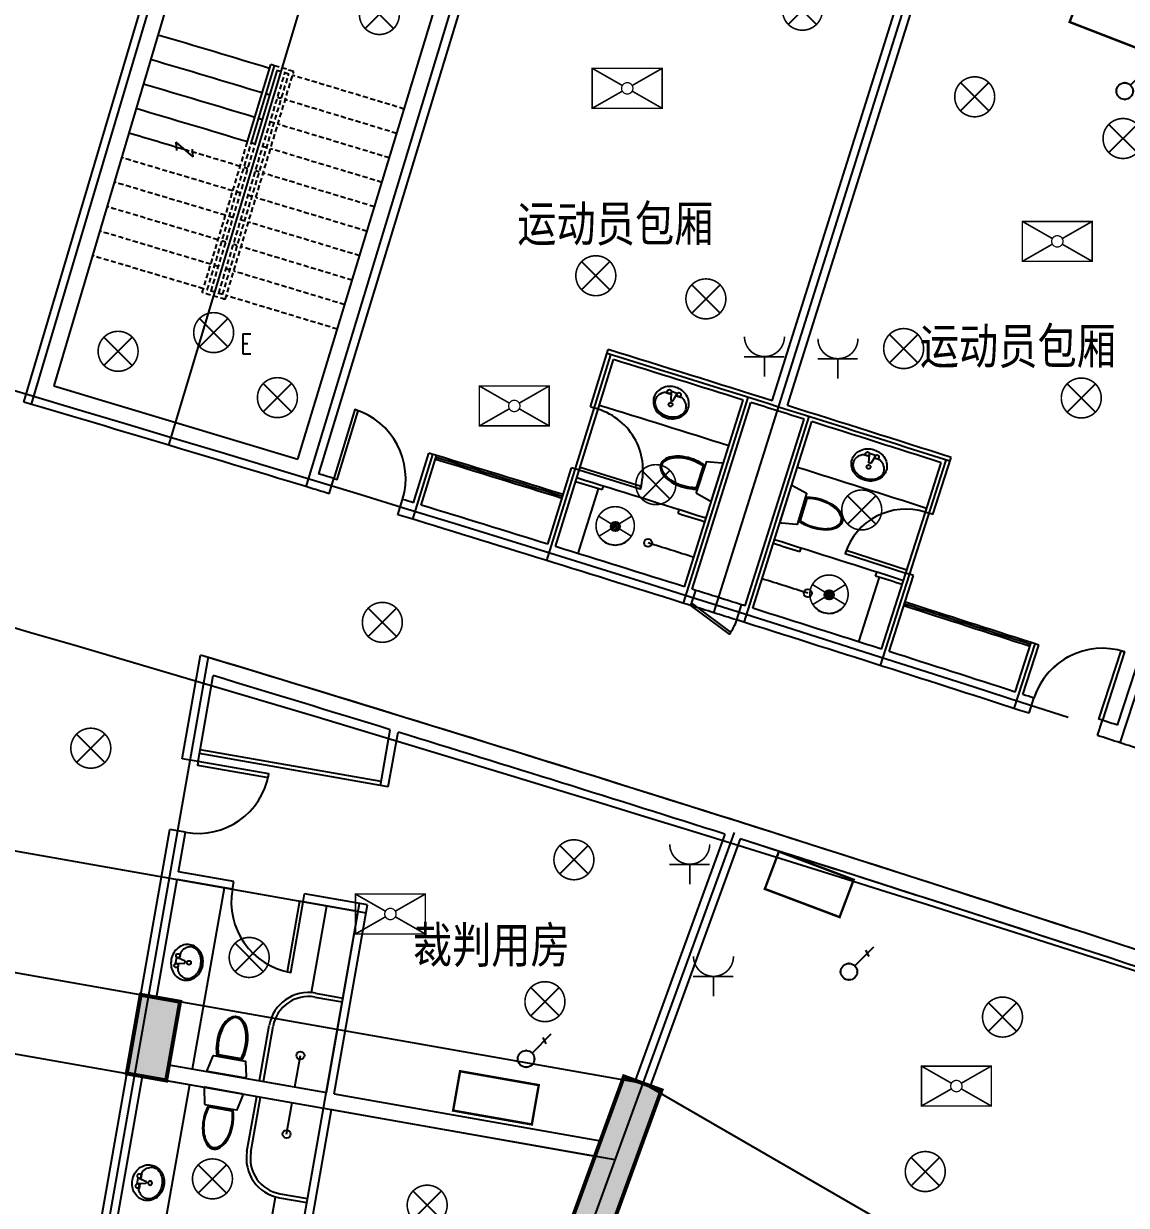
# Model space of a CAD drawing. Extents: x 23618587 to 48466785, y 42305484 to 86624613.
# Drawn here: x 24302559 to 24316359, y 43344309 to 43359099 of the extents above; entities that cross this region are included whole.
import ezdxf

# ---------------------------------------------------------------- set-up
doc = ezdxf.new("R2010")
doc.units = 0
doc.header["$MEASUREMENT"] = 0
doc.linetypes.add('HIDDEN', pattern=[9.525, 6.35, -3.175])
doc.layers.get('0').update_dxf_attribs({"linetype": 'CONTINUOUS'})
for name, color, linetype in [('AC-W', 7, 'CONTINUOUS'), ('设备-动力', 3, 'CONTINUOUS'), ('设备-插座', 3, 'CONTINUOUS'), ('设备-照明', 3, 'CONTINUOUS'), ('设备-箱柜', 3, 'CONTINUOUS')]:
    doc.layers.add(name, color=color, linetype=linetype)
doc.styles.add('ATT', font='txt')
doc.styles.add('IDQSTYLE', font='simplex.shx', dxfattribs={"width": 0.7, "bigfont": 'hzfs1.shx'})
doc.styles.add('Q1', font='SimSun.ttf', dxfattribs={"width": 0.8, "height": 450})

# ---------------------------------------------------------------- blocks, each defined once
blk = doc.blocks.new('WC-3')
for points in [[(382, 218, 0.033558), (397, 269, 0.056391), (412, 405, 0.056391), (397, 541, 0.070142), (358, 644, 0.106098), (290, 721, 0.162033), (225, 743, 0.162033), (161, 721, 0.106098), (93, 644, 0.070142), (54, 541, 0.056391), (38, 405, 0.056391), (54, 269, 0.033558), (69, 218)], [(55, 405, -0.056391), (70, 537, -0.070142), (108, 636, -0.106098), (170, 708, -0.162033), (225, 726, -0.162033), (280, 708, -0.106098), (343, 636, -0.070142), (381, 537, -0.056391), (396, 405, -0.056391), (381, 273, -0.027675), (369, 232), (81, 232, -0.027675), (70, 273, -0.056391)], [(-20, 24, 0.477064), (0, 0), (463, 0, 0.477064), (473, 12), (431, 207, 0.354037), (426, 211), (24, 211, 0.354037), (19, 207)]]:
    blk.add_lwpolyline(points, format="xyb", close=True)
blk = doc.blocks.new('15PLAV04')
at = {"color": 0, "linetype": 'ByBlock'}
for p, q in [((2.5, -1.5), (2.5, 1.5)), ((7, 0.5), (3, 1.5)), ((4, 1.25), (4, 3.635323)), ((7, -0.5), (7, 0.5)), ((3, -1.5), (7, -0.5)), ((4, -3.628449), (4, -1.25))]:
    blk.add_line(p, q, dxfattribs=at)
blk.add_lwpolyline([(8, 9, 0.109452), (4.986152, 8.332258, 0.102376), (2.343146, 6.363961, 0.093737), (0.622313, 3.491319, 0.088426), (0, 0, 0.088426), (0.622313, -3.491319, 0.093737), (2.343146, -6.363961, 0.102376), (4.986152, -8.332258, 0.109452), (8, -9, 0.109452), (11.013848, -8.332258, 0.102376), (13.656854, -6.363961, 0.093737), (15.377687, -3.491319, 0.088426), (16, 0, 0.088426), (15.377687, 3.491319, 0.093737), (13.656854, 6.363961, 0.102376), (11.013848, 8.332258, 0.109452)], format="xyb", close=True, dxfattribs=at)
for centre in [(3, 2.5), (9, 0), (3, -2.5)]:
    blk.add_circle(centre, 1, dxfattribs=at)
for centre, radius, start, end in [((9.915843, 1.787992), 6.448105, 118.911201, 143.130102), ((9, 3.446272), 4.553728, 90, 118.911201), ((9, 3.446272), 4.553728, 61.088799, 90), ((8.084157, 1.787992), 6.448105, 36.869898, 61.088799), ((7, 3.635323), 3, 146.09549, 180), ((11.358035, 0.706347), 8.250845, 143.130102, 146.09549), ((6.641965, 0.706347), 8.250845, 17.257939, 36.869898), ((4.368267, 0), 10.631733, 0, 17.257939), ((4.368267, 0), 10.631733, 342.742061, 0), ((7, -3.628449), 3, 180, 212.259808), ((9.915843, -1.787992), 6.448105, 212.259808, 241.088799), ((8.084157, -1.787992), 6.448105, 298.911201, 323.130102), ((6.641965, -0.706347), 8.250845, 323.130102, 342.742061), ((9, -3.446272), 4.553728, 241.088799, 270), ((9, -3.446272), 4.553728, 270, 298.911201)]:
    blk.add_arc(centre, radius, start, end, dxfattribs=at)
at = {"color": 0, "linetype": 'ByBlock', "style": 'ATT'}
for tag, p, flags in [('ITEM', (0, -17.5), 3), ('ROOM_NUMBER', (0, -26.5), 1)]:
    blk.add_attdef(tag, p, '', height=6, dxfattribs=dict(at, flags=flags))
blk = doc.blocks.new('HC000426')
at = {"color": 0, "linetype": 'Continuous', "const_width": 0.3}
blk.add_lwpolyline([(5, 2.5), (-5, 2.5), (-5, -2.5), (5, -2.5)], close=True, dxfattribs=at)
at = {"color": 0, "style": 'IDQSTYLE', "width": 0.7}
blk.add_attdef('PSFHATT', (7, -2.5), '', height=2.5, dxfattribs=at)
blk = doc.blocks.new('HC001847003903')
at = {"color": 0, "linetype": 'Continuous'}
for p, q in [((-1.77, 1.77), (1.77, -1.77)), ((1.77, 1.77), (-1.77, -1.77))]:
    blk.add_line(p, q, dxfattribs=at)
at = {"color": 0, "linetype": 'Continuous', "const_width": 0.2}
blk.add_lwpolyline([(1.77, -1.77, 0.198912), (2.5, 0, 0.198912), (1.77, 1.77, 0.198912), (0, 2.5, 0.198912), (-1.77, 1.77, 0.198912), (-2.5, 0, 0.198912), (-1.77, -1.77, 0.198912), (0, -2.5, 0.198912)], format="xyb", close=True, dxfattribs=at)
at = {"color": 0, "style": 'IDQSTYLE', "width": 0.7}
blk.add_attdef('E', (3.36, -2.66), '', height=2.5, dxfattribs=at)
at = {"color": 0, "width": 0.7}
blk.add_attdef('PSFHATT', (6.44, -2.66), '', height=2.5, dxfattribs=at)
blk = doc.blocks.new('HC001494')
at = {"color": 0, "linetype": 'Continuous'}
for p, q in [((-1.77, 1.77), (1.77, -1.77)), ((1.77, 1.77), (-1.77, -1.77))]:
    blk.add_line(p, q, dxfattribs=at)
at = {"color": 0, "linetype": 'Continuous', "const_width": 0.2}
blk.add_lwpolyline([(1.77, -1.77, 0.198912), (2.5, 0, 0.198912), (1.77, 1.77, 0.198912), (0, 2.5, 0.198912), (-1.77, 1.77, 0.198912), (-2.5, 0, 0.198912), (-1.77, -1.77, 0.198912), (0, -2.5, 0.198912)], format="xyb", close=True, dxfattribs=at)
at = {"color": 0, "style": 'IDQSTYLE', "width": 0.7}
blk.add_attdef('PSFHATT', (4.5, -2.5), '', height=2.5, dxfattribs=at)
blk = doc.blocks.new('HC002297100793')
at = {"color": 0}
for p, q in [((0.74, 1.78), (3.12, 4.17)), ((2.09, 3.72), (2.47, 2.92))]:
    blk.add_line(p, q, dxfattribs=at)
blk.add_circle((0, 1.04), 1.04, dxfattribs=at)
for p in [(0, 2.08), (-1.04, 1.04), (0, 0), (1.04, 1.04)]:
    blk.add_point(p, dxfattribs=at)
at = {"color": 0, "width": 0.7}
blk.add_attdef('PSFHATT', (3.15, 0), '', height=0.025, dxfattribs=at)
blk = doc.blocks.new('HC000133')
at = {"color": 0, "linetype": 'Continuous', "const_width": 0.2}
blk.add_lwpolyline([(-2.5, 5, 0.198912), (-1.77, 3.23, 0.198912), (0, 2.5, 0.198912), (1.77, 3.23, 0.198912), (2.5, 5)], format="xyb", dxfattribs=at)
for points in [[(-2.55, 2.48), (2.48, 2.48)], [(0, 2.5), (0, 0)]]:
    blk.add_lwpolyline(points, dxfattribs=at)
at = {"color": 0, "style": 'IDQSTYLE', "width": 0.7}
blk.add_attdef('PSFHATT', (4.5, 0), '', height=2.5, dxfattribs=at)
blk = doc.blocks.new('HC000704')
at = {"color": 0, "linetype": 'Continuous', "const_width": 0.2}
for points in [[(-0.61, 0.35), (-4.38, 2.5)], [(-4.38, 2.5), (4.37, 2.5), (4.37, -2.5), (-4.38, -2.5), (-4.38, 2.5)], [(4.37, 2.5), (0.61, 0.35)], [(-0.61, -0.35), (-4.38, -2.5)], [(0.61, -0.35), (4.37, -2.5)]]:
    blk.add_lwpolyline(points, dxfattribs=at)
at = {"color": 0, "linetype": 'Continuous', "const_width": 0.16}
blk.add_lwpolyline([(0, -0.71, 0.198912), (0.5, -0.5, 0.198912), (0.71, 0, 0.198912), (0.5, 0.5, 0.198912), (0, 0.71, 0.198912), (-0.5, 0.5, 0.198912), (-0.71, 0, 0.198912), (-0.5, -0.5, 0.198912)], format="xyb", close=True, dxfattribs=at)
at = {"color": 0, "style": 'IDQSTYLE', "width": 0.7}
blk.add_attdef('PSFHATT', (6.37, -2.5), '', height=2.5, dxfattribs=at)
blk = doc.blocks.new('*X228')
at = {"color": 0, "linetype": 'Continuous'}
for p, q in [((292.89, 135.63), (293.52, 136.26)), ((292.95, 135.41), (293.73, 136.19)), ((293, 136.02), (293.13, 136.15)), ((293.08, 135.25), (293.89, 136.07)), ((293.25, 135.14), (294, 135.89)), ((293.49, 135.1), (294.04, 135.65))]:
    blk.add_line(p, q, dxfattribs=at)
blk = doc.blocks.new('HC000703')
at = {"color": 0, "linetype": 'Continuous', "const_width": 0.2}
blk.add_lwpolyline([(-2.4, 0.06, 1), (2.4, 0.06, 1)], format="xyb", close=True, dxfattribs=at)
for points in [[(-2.07, 1.27), (2.02, -1.23)], [(2.07, 1.27), (-2.02, -1.23)]]:
    blk.add_lwpolyline(points, dxfattribs=at)
at = {"color": 0, "linetype": 'Continuous'}
blk.add_circle((0.02, -0.01), 0.58, dxfattribs=at)
blk.add_arc((0, 0.06), 2.4, 224.6186, 315.1352, dxfattribs=at)
blk.add_blockref('*X228', (-293.44, -135.69), dxfattribs=at)
at = {"color": 0, "style": 'IDQSTYLE', "width": 0.7}
blk.add_attdef('PSFHATT', (4.4, -2.34), '', height=2.5, dxfattribs=at)

msp = doc.modelspace()

# ---------------------------------------------------------------- hatches: boundary and pattern name
at = {"layer": 'AC-W'}
for points in [[(24304516.47415, 43346857.92009), (24304024.07027, 43346944.74417), (24303850.42209, 43345959.93642), (24304342.82597, 43345873.11233)], [(24304516.47415, 43346857.92009), (24304024.07027, 43346944.74417), (24303850.42209, 43345959.93642), (24304342.82597, 43345873.11233)], [(24310541.2417, 43345751.50927), (24308283.81539, 43339549.28146), (24307813.96908, 43339720.29153), (24310071.39538, 43345922.51934)], [(24310541.2417, 43345751.50927), (24308283.81539, 43339549.28146), (24307813.96908, 43339720.29153), (24310071.39538, 43345922.51934)]]:
    msp.add_hatch(color=7, dxfattribs=at).paths.add_polyline_path(points)

# ---------------------------------------------------------------- linework, layer by layer
at = {"layer": 'AC-W', "color": 7, "ltscale": 300}
for p, q in [((24304377.63266, 43353821.89391), (24320696.74474, 43408174.89825)), ((24316281.88998, 43350097.7092), (24333848.89883, 43404060.7719)), ((24304377.63266, 43353821.89391), (24315631.94022, 43391305.88352)), ((24306095.03503, 43353303.15237), (24308740.70956, 43362010.06953)), ((24306095.03503, 43353303.15237), (24308740.70956, 43362010.06953)), ((24302658.52083, 43354334.9419), (24304620.77832, 43360950.01317)), ((24302658.52083, 43354334.9419), (24304620.77832, 43360950.01317)), ((24311196.36591, 43351725.54768), (24313927.78141, 43360405.94913)), ((24311196.36591, 43351725.54768), (24313927.78141, 43360405.94913)), ((24309106.89484, 43352378.39098), (24309906.01277, 43354954.30676)), ((24309106.89484, 43352378.39098), (24309906.01277, 43354954.30676)), ((24310816.65924, 43351844.87458), (24311625.18568, 43354420.97338)), ((24310816.65924, 43351844.87458), (24311625.18568, 43354420.97338)), ((24311575.98475, 43351605.94168), (24312388.29784, 43354180.84895)), ((24311575.98475, 43351605.94168), (24312388.29784, 43354180.84895)), ((24307429.11382, 43352895.90274), (24307678.33169, 43353708.54685)), ((24307429.11382, 43352895.90274), (24307678.33169, 43353708.54685)), ((24313283.18031, 43351064.26157), (24314103.10183, 43353633.63119)), ((24313283.18031, 43351064.26157), (24314103.10183, 43353633.63119)), ((24314954.99073, 43350527.7753), (24315216.02375, 43351336.7016)), ((24314954.99073, 43350527.7753), (24315216.02375, 43351336.7016)), ((24301830.3951, 43333927.91702), (24304872.14463, 43351178.53581)), ((24301830.3951, 43333927.91702), (24304872.14463, 43351178.53581)), ((24297883.29313, 43349550.66878), (24306845.04269, 43347970.47054)), ((24297883.29313, 43349550.66878), (24306845.04269, 43347970.47054)), ((24311449.10486, 43348976.79392), (24296987.14862, 43309242.89571)), ((24311449.10486, 43348976.79392), (24296987.14862, 43309242.89571)), ((24295476.76417, 43348451.86485), (24310306.31854, 43345837.01431)), ((24295476.76417, 43348451.86485), (24310306.31854, 43345837.01431)), ((24305895.68585, 43343162.27737), (24306763.92674, 43348086.31614)), ((24305895.68585, 43343162.27737), (24306763.92674, 43348086.31614)), ((24295476.76417, 43347436.43824), (24309959.02218, 43344882.82541)), ((24295476.76417, 43347436.43824), (24309959.02218, 43344882.82541)), ((24315631.94022, 43342762.2652), (24310306.31854, 43345837.01431)), ((24323347.20979, 43338307.85223), (24310306.31854, 43345837.01431))]:
    msp.add_line(p, q, dxfattribs=at)
at = {"layer": 'AC-W', "color": 7, "ltscale": 1000}
for p, q in [((24302562.64722, 43354363.37167), (24304524.91253, 43360978.46929)), ((24302562.64722, 43354363.37167), (24304524.91253, 43360978.46929)), ((24304727.20179, 43360605.51423), (24302935.56817, 43354565.64218)), ((24304727.20179, 43360605.51423), (24302935.56817, 43354565.64218)), ((24308195.33268, 43359871.27609), (24306248.85945, 43353465.43101)), ((24308195.33268, 43359871.27609), (24306248.85945, 43353465.43101)), ((24305990.88352, 43353648.30497), (24307822.50447, 43359676.17109)), ((24305990.88352, 43353648.30497), (24307822.50447, 43359676.17109)), ((24302935.56817, 43354565.64218), (24305990.88352, 43353648.30497)), ((24302935.56817, 43354565.64218), (24305990.88352, 43353648.30497))]:
    msp.add_line(p, q, dxfattribs=at)
at = {"layer": 'AC-W', "color": 7}
for p, q in [((24311926.40188, 43354378.75271), (24313772.35855, 43360245.17797)), ((24311926.40188, 43354378.75271), (24313772.35855, 43360245.17797)), ((24312117.17994, 43354318.7216), (24313963.1366, 43360185.14686)), ((24312117.17994, 43354318.7216), (24313963.1366, 43360185.14686)), ((24305350.04394, 43357582.26851), (24305651.64034, 43358586.77601)), ((24305350.04394, 43357582.26851), (24305651.64034, 43358586.77601)), ((24305403.51468, 43357586.48414), (24305699.53174, 43358572.40889)), ((24305403.51468, 43357586.48414), (24305699.53174, 43358572.40889)), ((24305456.98476, 43357590.69758), (24305733.04375, 43358510.14929)), ((24305456.98476, 43357590.69758), (24305733.04375, 43358510.14929)), ((24304681.29464, 43357430.96964), (24304466.19411, 43357614.63173)), ((24304474.18971, 43357513.21617), (24304466.19411, 43357614.63173)), ((24304681.29464, 43357430.96964), (24304466.19411, 43357614.63173)), ((24304474.18971, 43357513.21617), (24304466.19411, 43357614.63173)), ((24304681.29464, 43357430.96964), (24304673.57102, 43357528.93539)), ((24304681.29464, 43357430.96964), (24304673.57102, 43357528.93539)), ((24309651.73201, 43354303.39573), (24309873.95426, 43355019.71778)), ((24309651.73201, 43354303.39573), (24309873.95426, 43355019.71778)), ((24309747.24162, 43354273.76609), (24309939.83423, 43354894.57854)), ((24309747.24162, 43354273.76609), (24309939.83423, 43354894.57854)), ((24310828.84386, 43352050.66723), (24311562.50675, 43354388.23836)), ((24310828.84386, 43352050.66723), (24311562.50675, 43354388.23836)), ((24309510.20455, 43353509.68924), (24309747.26248, 43354273.75962)), ((24309510.20455, 43353509.68924), (24309747.26248, 43354273.75962)), ((24310924.25493, 43352020.7218), (24311657.91781, 43354358.29294)), ((24310924.25493, 43352020.7218), (24311657.91781, 43354358.29294)), ((24311588.47193, 43351811.71619), (24312325.57085, 43354148.20613)), ((24311588.47193, 43351811.71619), (24312325.57085, 43354148.20613)), ((24311683.83886, 43351781.63052), (24312420.93778, 43354118.12046)), ((24311683.83886, 43351781.63052), (24312420.93778, 43354118.12046)), ((24307439.95005, 43353101.77079), (24307630.52842, 43353723.20452)), ((24307439.95005, 43353101.77079), (24307630.52842, 43353723.20452)), ((24307535.55524, 43353072.45104), (24307726.13361, 43353693.88478)), ((24307535.55524, 43353072.45104), (24307726.13361, 43353693.88478)), ((24313938.83279, 43352954.39665), (24314166.84019, 43353668.89832)), ((24313938.83279, 43352954.39665), (24314166.84019, 43353668.89832)), ((24309118.39862, 43352584.22281), (24309414.69495, 43353539.31887)), ((24309118.39862, 43352584.22281), (24309414.69495, 43353539.31887)), ((24309213.90823, 43352554.59318), (24309510.20455, 43353509.68924)), ((24309213.90823, 43352554.59318), (24309510.20455, 43353509.68924)), ((24313843.5659, 43352984.79764), (24314041.17232, 43353604.03241)), ((24313843.5659, 43352984.79764), (24314041.17232, 43353604.03241)), ((24306381.99909, 43353215.86895), (24306440.25178, 43353407.19752)), ((24306381.99909, 43353215.86895), (24306440.25178, 43353407.19752)), ((24309500.43705, 43352465.70428), (24309752.25615, 43353277.4303)), ((24309500.43705, 43352465.70428), (24309752.25615, 43353277.4303)), ((24309800.00071, 43353262.58247), (24309814.81553, 43353310.33728)), ((24309800.00071, 43353262.58247), (24309814.81553, 43353310.33728)), ((24307242.60059, 43352953.06498), (24307301.17119, 43353144.29648)), ((24307242.60059, 43352953.06498), (24307301.17119, 43353144.29648)), ((24310749.39776, 43352966.33177), (24310764.37048, 43353014.03732)), ((24310749.39776, 43352966.33177), (24310764.37048, 43353014.03732)), ((24313600.35801, 43352222.66253), (24313843.54509, 43352984.80428)), ((24313600.35801, 43352222.66253), (24313843.54509, 43352984.80428)), ((24312273.30766, 43352486.81119), (24312288.3505, 43352534.49467)), ((24312273.30766, 43352486.81119), (24312288.3505, 43352534.49467)), ((24313010.54748, 43351361.1966), (24313268.92224, 43352170.85978)), ((24313010.54748, 43351361.1966), (24313268.92224, 43352170.85978)), ((24313221.27829, 43352186.02735), (24313236.47878, 43352233.66081)), ((24313221.27829, 43352186.02735), (24313236.47878, 43352233.66081)), ((24313296.34814, 43351269.99364), (24313600.35801, 43352222.66253)), ((24313296.34814, 43351269.99364), (24313600.35801, 43352222.66253)), ((24313391.61503, 43351239.59265), (24313695.6249, 43352192.26154)), ((24313391.61503, 43351239.59265), (24313695.6249, 43352192.26154)), ((24310910.22674, 43351815.49846), (24310970.15215, 43352006.30975)), ((24310910.22674, 43351815.49846), (24310970.15215, 43352006.30975)), ((24311482.45519, 43351635.4384), (24311542.59198, 43351826.18317)), ((24311482.45519, 43351635.4384), (24311542.59198, 43351826.18317)), ((24316248.70844, 43350318.832), (24316744.42768, 43351841.6028)), ((24314968.82565, 43350733.46359), (24315168.43914, 43351352.05429)), ((24314968.82565, 43350733.46359), (24315168.43914, 43351352.05429)), ((24315063.99345, 43350702.75382), (24315263.60694, 43351321.34452)), ((24315063.99345, 43350702.75382), (24315263.60694, 43351321.34452)), ((24315140.62962, 43350467.83442), (24315202.11773, 43350658.14788)), ((24315140.62962, 43350467.83442), (24315202.11773, 43350658.14788)), ((24315996.65185, 43350190.47758), (24316058.45617, 43350380.68858)), ((24307024.399, 43349563.52777), (24304759.34117, 43349962.91857)), ((24307024.399, 43349563.52777), (24304759.34117, 43349962.91857)), ((24307033.08141, 43349612.76815), (24304768.02358, 43350012.15896)), ((24307033.08141, 43349612.76815), (24304768.02358, 43350012.15896)), ((24304672.99793, 43346017.97943), (24305072.38874, 43348283.03726)), ((24304672.99793, 43346017.97943), (24305072.38874, 43348283.03726)), ((24306161.62582, 43346974.0061), (24306352.63882, 43348057.29463)), ((24306161.62582, 43346974.0061), (24306352.63882, 43348057.29463)), ((24306202.1838, 43346916.08331), (24306546.86651, 43346855.30644)), ((24306202.1838, 43346916.08331), (24306546.86651, 43346855.30644)), ((24306210.86621, 43346965.32369), (24306555.54892, 43346904.54683)), ((24306210.86621, 43346965.32369), (24306555.54892, 43346904.54683)), ((24305510.08452, 43345870.37848), (24305631.63824, 43346559.74391)), ((24305510.08452, 43345870.37848), (24305631.63824, 43346559.74391)), ((24305559.32491, 43345861.69607), (24305680.87863, 43346551.0615)), ((24305559.32491, 43345861.69607), (24305680.87863, 43346551.0615)), ((24305953.24801, 43345792.2368), (24306022.70728, 43346186.1599)), ((24305953.24801, 43345792.2368), (24306022.70728, 43346186.1599)), ((24304238.87749, 43343555.96005), (24304638.26829, 43345821.01788)), ((24304238.87749, 43343555.96005), (24304638.26829, 43345821.01788)), ((24305353.80116, 43344984.0515), (24305475.35488, 43345673.41693)), ((24305353.80116, 43344984.0515), (24305475.35488, 43345673.41693)), ((24305403.04155, 43344975.36909), (24305524.59527, 43345664.73452)), ((24305403.04155, 43344975.36909), (24305524.59527, 43345664.73452)), ((24305849.0591, 43345201.35215), (24305918.51837, 43345595.27525)), ((24305849.0591, 43345201.35215), (24305918.51837, 43345595.27525)), ((24305519.12756, 43343330.21742), (24305710.14056, 43344413.50595)), ((24305519.12756, 43343330.21742), (24305710.14056, 43344413.50595)), ((24305759.38095, 43344404.82354), (24306104.06366, 43344344.04667)), ((24305759.38095, 43344404.82354), (24306104.06366, 43344344.04667)), ((24305768.06336, 43344454.06392), (24306112.74607, 43344393.28706)), ((24305768.06336, 43344454.06392), (24306112.74607, 43344393.28706))]:
    msp.add_line(p, q, dxfattribs=at)
at = {"layer": 'AC-W', "color": 7, "linetype": 'HIDDEN', "ltscale": 10}
for p, q in [((24305000.643, 43355723.03802), (24305828.81997, 43358481.39314)), ((24305000.643, 43355723.03802), (24305828.81997, 43358481.39314)), ((24305048.52912, 43355708.65334), (24305876.70808, 43358467.01507)), ((24305048.52912, 43355708.65334), (24305876.70808, 43358467.01507)), ((24305082.03585, 43355646.37614), (24305938.96899, 43358500.50758)), ((24305082.03585, 43355646.37614), (24305938.96899, 43358500.50758)), ((24304794.70719, 43355732.64457), (24305350.04394, 43357582.26851)), ((24304794.70719, 43355732.64457), (24305350.04394, 43357582.26851)), ((24304856.97668, 43355766.16563), (24305403.51468, 43357586.48414)), ((24304856.97668, 43355766.16563), (24305403.51468, 43357586.48414)), ((24304904.86678, 43355751.79416), (24305456.98476, 43357590.69758)), ((24304904.86678, 43355751.79416), (24305456.98476, 43357590.69758))]:
    msp.add_line(p, q, dxfattribs=at)
at = {"layer": 'AC-W', "color": 7, "linetype": 'ByBlock'}
for p, q in [((24313140.84594, 43353680.56738), (24313084.00434, 43353698.59891)), ((24313140.84594, 43353680.56738), (24313084.00434, 43353698.59891)), ((24313136.04014, 43353603.40867), (24313142.44788, 43353706.28695)), ((24313136.04014, 43353603.40867), (24313142.44788, 43353706.28695)), ((24313217.71674, 43353695.52372), (24313146.22756, 43353718.20182)), ((24313217.71674, 43353695.52372), (24313146.22756, 43353718.20182)), ((24313213.93706, 43353683.60885), (24313159.86987, 43353595.8493)), ((24313213.93706, 43353683.60885), (24313159.86987, 43353595.8493)), ((24313257.09806, 43353643.6894), (24313200.42026, 43353661.66897)), ((24313257.09806, 43353643.6894), (24313200.42026, 43353661.66897)), ((24313159.86987, 43353595.8493), (24313136.04014, 43353603.40867)), ((24313159.86987, 43353595.8493), (24313136.04014, 43353603.40867))]:
    msp.add_line(p, q, dxfattribs=at)
at = {"layer": 'AC-W', "color": 7, "ltscale": 5000}
for p, q in [((24304545.0148, 43349899.16743), (24304773.66385, 43351195.90062)), ((24304545.0148, 43349899.16743), (24304773.66385, 43351195.90062)), ((24304741.97635, 43349864.4378), (24304931.4778, 43350939.15392)), ((24304741.97635, 43349864.4378), (24304931.4778, 43350939.15392)), ((24307024.399, 43349563.52777), (24307147.63973, 43350262.46066)), ((24307024.399, 43349563.52777), (24307147.63973, 43350262.46066)), ((24307122.87978, 43349546.16295), (24307243.95504, 43350232.81488)), ((24307122.87978, 43349546.16295), (24307243.95504, 43350232.81488)), ((24304741.97635, 43349864.4378), (24304545.0148, 43349899.16743)), ((24304741.97635, 43349864.4378), (24304545.0148, 43349899.16743)), ((24307122.87978, 43349546.16295), (24307024.399, 43349563.52777)), ((24307122.87978, 43349546.16295), (24307024.399, 43349563.52777)), ((24303346.84238, 43343103.99394), (24304388.73144, 43349012.84046)), ((24303346.84238, 43343103.99394), (24304388.73144, 43349012.84046)), ((24304585.69299, 43348978.11082), (24304388.73144, 43349012.84046)), ((24304585.69299, 43348978.11082), (24304388.73144, 43349012.84046)), ((24304498.8689, 43348485.70694), (24304585.69299, 43348978.11082)), ((24304498.8689, 43348485.70694), (24304585.69299, 43348978.11082)), ((24311334.89122, 43348955.37496), (24310212.34928, 43345871.21632)), ((24311334.89122, 43348955.37496), (24310212.34928, 43345871.21632)), ((24311525.72058, 43348894.91343), (24310400.2878, 43345802.81229)), ((24311525.72058, 43348894.91343), (24310400.2878, 43345802.81229)), ((24305188.23433, 43348364.15322), (24304498.8689, 43348485.70694)), ((24305188.23433, 43348364.15322), (24304498.8689, 43348485.70694)), ((24304221.03182, 43346910.01454), (24304481.50409, 43348387.22617)), ((24304221.03182, 43346910.01454), (24304481.50409, 43348387.22617)), ((24305170.86951, 43348265.67244), (24304481.50409, 43348387.22617)), ((24305170.86951, 43348265.67244), (24304481.50409, 43348387.22617)), ((24305170.86951, 43348265.67244), (24305188.23433, 43348364.15322)), ((24305170.86951, 43348265.67244), (24305188.23433, 43348364.15322)), ((24306057.19649, 43348109.38908), (24306074.56131, 43348207.86986)), ((24306057.19649, 43348109.38908), (24306074.56131, 43348207.86986)), ((24306862.40751, 43348068.95132), (24306074.56131, 43348207.86986)), ((24306862.40751, 43348068.95132), (24306074.56131, 43348207.86986)), ((24306746.56192, 43347987.83536), (24306057.19649, 43348109.38908)), ((24306746.56192, 43347987.83536), (24306057.19649, 43348109.38908)), ((24306445.65188, 43345705.41271), (24306862.40751, 43348068.95132)), ((24306445.65188, 43345705.41271), (24306862.40751, 43348068.95132)), ((24306347.17111, 43345722.77753), (24306746.56192, 43347987.83536)), ((24306347.17111, 43345722.77753), (24306746.56192, 43347987.83536)), ((24304377.5556, 43346070.07388), (24306347.17111, 43345722.77753)), ((24304377.5556, 43346070.07388), (24306347.17111, 43345722.77753)), ((24303647.99283, 43343660.14895), (24304047.38364, 43345925.20679)), ((24303647.99283, 43343660.14895), (24304047.38364, 43345925.20679)), ((24304342.82597, 43345873.11233), (24306312.44147, 43345525.81598)), ((24304342.82597, 43345873.11233), (24306312.44147, 43345525.81598)), ((24306445.65188, 43345705.41271), (24309778.48146, 43345117.74494)), ((24306445.65188, 43345705.41271), (24309778.48146, 43345117.74494)), ((24305913.05067, 43343260.75815), (24306312.44147, 43345525.81598)), ((24305913.05067, 43343260.75815), (24306312.44147, 43345525.81598)), ((24305994.16662, 43343144.91255), (24306410.92225, 43345508.45116)), ((24305994.16662, 43343144.91255), (24306410.92225, 43345508.45116)), ((24306410.92225, 43345508.45116), (24309709.02218, 43344926.90716)), ((24306410.92225, 43345508.45116), (24309709.02218, 43344926.90716))]:
    msp.add_line(p, q, dxfattribs=at)
at = {"layer": 'AC-W', "color": 7}
for points in [[(24306440.25178, 43353407.19752), (24306483.28981, 43353394.0549), (24306746.14231, 43354254.81535), (24306703.10429, 43354267.95798)], [(24306440.25178, 43353407.19752), (24306483.28981, 43353394.0549), (24306746.14231, 43354254.81535), (24306703.10429, 43354267.95798)], [(24309510.20455, 43353509.68924), (24309522.06093, 43353547.89168), (24310286.10971, 43353310.76415), (24310274.25333, 43353272.56171)], [(24309510.20455, 43353509.68924), (24309522.06093, 43353547.89168), (24310286.10971, 43353310.76415), (24310274.25333, 43353272.56171)], [(24313600.35801, 43352222.66253), (24313612.51389, 43352260.77072), (24312850.34999, 43352503.88837), (24312838.19411, 43352465.78018)], [(24313600.35801, 43352222.66253), (24313612.51389, 43352260.77072), (24312850.34999, 43352503.88837), (24312838.19411, 43352465.78018)], [(24310910.22674, 43351815.49846), (24310928.1955, 43351839.52187), (24311408.66354, 43351480.14677), (24311390.69479, 43351456.12337)], [(24310910.22674, 43351815.49846), (24310928.1955, 43351839.52187), (24311408.66354, 43351480.14677), (24311390.69479, 43351456.12337)], [(24316058.45617, 43350380.68858), (24316015.64715, 43350394.55899), (24316293.05522, 43351250.73932), (24316335.86424, 43351236.86892)], [(24304741.97635, 43349864.4378), (24304734.16218, 43349820.12145), (24305620.48916, 43349663.83809), (24305628.30333, 43349708.15444)], [(24304741.97635, 43349864.4378), (24304734.16218, 43349820.12145), (24305620.48916, 43349663.83809), (24305628.30333, 43349708.15444)], [(24306057.19649, 43348109.38908), (24306012.88014, 43348117.20325), (24305856.59678, 43347230.87627), (24305900.91313, 43347223.06211)], [(24306057.19649, 43348109.38908), (24306012.88014, 43348117.20325), (24305856.59678, 43347230.87627), (24305900.91313, 43347223.06211)]]:
    msp.add_lwpolyline(points, close=True, dxfattribs=at)
at = {"layer": 'AC-W', "color": 7, "linetype": 'ByBlock'}
msp.add_lwpolyline([(24312925.92808, 43353643.83356, -0.109452), (24312964.62297, 43353710.60503, -0.102376), (24313031.5064, 43353758.70807, -0.093737), (24313112.96909, 43353777.9997, -0.088426), (24313200.87057, 43353766.43709, -0.088426), (24313279.36346, 43353725.21538, -0.093737), (24313334.80933, 43353662.49304, -0.102376), (24313361.73387, 43353584.63185, -0.109452), (24313354.8632, 43353507.76496, -0.109452), (24313316.1683, 43353440.99349, -0.102376), (24313249.28487, 43353392.89045, -0.093737), (24313167.82218, 43353373.59882, -0.088426), (24313079.9207, 43353385.16143, -0.088426), (24313001.42781, 43353426.38314, -0.093737), (24312945.98194, 43353489.10547, -0.102376), (24312919.05741, 43353566.96667, -0.109452)], format="xyb", close=True, dxfattribs=at)
msp.add_lwpolyline([(24312925.92808, 43353643.83356, -0.109452), (24312964.62297, 43353710.60503, -0.102376), (24313031.5064, 43353758.70807, -0.093737), (24313112.96909, 43353777.9997, -0.088426), (24313200.87057, 43353766.43709, -0.088426), (24313279.36346, 43353725.21538, -0.093737), (24313334.80933, 43353662.49304, -0.102376), (24313361.73387, 43353584.63185, -0.109452), (24313354.8632, 43353507.76496, -0.109452), (24313316.1683, 43353440.99349, -0.102376), (24313249.28487, 43353392.89045, -0.093737), (24313167.82218, 43353373.59882, -0.088426), (24313079.9207, 43353385.16143, -0.088426), (24313001.42781, 43353426.38314, -0.093737), (24312945.98194, 43353489.10547, -0.102376), (24312919.05741, 43353566.96667, -0.109452)], format="xyb", close=True, dxfattribs=at)
at = {"layer": 'AC-W', "color": 7}
for points in [[(24312046.43247, 43352845.94408, -0.4770641446), (24312029.1432, 43352871.78274), (24312166.19974, 43353313.97154, -0.4770641446), (24312180.63573, 43353319.73702), (24312354.16336, 43353222.60708, -0.3540373363), (24312356.49707, 43353216.76379), (24312237.4023, 43352832.52545, -0.3540373363), (24312232.17291, 43352829.02634)], [(24312046.43247, 43352845.94408, -0.4770641446), (24312029.1432, 43352871.78274), (24312166.19974, 43353313.97154, -0.4770641446), (24312180.63573, 43353319.73702), (24312354.16336, 43353222.60708, -0.3540373363), (24312356.49707, 43353216.76379), (24312237.4023, 43352832.52545, -0.3540373363), (24312232.17291, 43352829.02634)], [(24312350.60296, 43353171.75392, -0.0335581281), (24312403.55108, 43353171.32275, -0.0563912107), (24312538.04691, 43353145.7497, -0.0563912107), (24312663.42922, 43353090.77346, -0.0701423195), (24312750.12791, 43353022.65691, -0.1060983654), (24312804.12089, 43352935.25909, -0.1620331015), (24312805.53481, 43352867.00852, -0.1620331015), (24312765.76848, 43352811.52179, -0.1060983654), (24312671.81102, 43352769.98125, -0.0701423195), (24312561.78594, 43352762.83929, -0.0563912107), (24312427.29011, 43352788.41234, -0.0563912107), (24312301.9078, 43352843.38859, -0.0335581281), (24312257.9975, 43352872.97872)], [(24312350.60296, 43353171.75392, -0.0335581281), (24312403.55108, 43353171.32275, -0.0563912107), (24312538.04691, 43353145.7497, -0.0563912107), (24312663.42922, 43353090.77346, -0.0701423195), (24312750.12791, 43353022.65691, -0.1060983654), (24312804.12089, 43352935.25909, -0.1620331015), (24312805.53481, 43352867.00852, -0.1620331015), (24312765.76848, 43352811.52179, -0.1060983654), (24312671.81102, 43352769.98125, -0.0701423195), (24312561.78594, 43352762.83929, -0.0563912107), (24312427.29011, 43352788.41234, -0.0563912107), (24312301.9078, 43352843.38859, -0.0335581281), (24312257.9975, 43352872.97872)], [(24312432.19129, 43352804.22516, 0.0563912107), (24312563.03026, 43352779.34742, 0.0701423195), (24312668.44297, 43352786.18998, 0.1060983654), (24312756.04617, 43352824.92117, 0.1620331015), (24312789.722, 43352871.90971, 0.1620331015), (24312788.52463, 43352929.70721, 0.1060983654), (24312738.18315, 43353011.19439, 0.0701423195), (24312655.11896, 43353076.45541, 0.0563912107), (24312533.14573, 43353129.93689, 0.0563912107), (24312402.30676, 43353154.81462, 0.0276751141), (24312360.46323, 43353155.64734), (24312275.23864, 43352880.68521, 0.0276751141), (24312310.21806, 43352857.70663, 0.0563912107)], [(24312432.19129, 43352804.22516, 0.0563912107), (24312563.03026, 43352779.34742, 0.0701423195), (24312668.44297, 43352786.18998, 0.1060983654), (24312756.04617, 43352824.92117, 0.1620331015), (24312789.722, 43352871.90971, 0.1620331015), (24312788.52463, 43352929.70721, 0.1060983654), (24312738.18315, 43353011.19439, 0.0701423195), (24312655.11896, 43353076.45541, 0.0563912107), (24312533.14573, 43353129.93689, 0.0563912107), (24312402.30676, 43353154.81462, 0.0276751141), (24312360.46323, 43353155.64734), (24312275.23864, 43352880.68521, 0.0276751141), (24312310.21806, 43352857.70663, 0.0563912107)]]:
    msp.add_lwpolyline(points, format="xyb", close=True, dxfattribs=at)
at = {"layer": 'AC-W', "color": 7, "const_width": 50}
for points in [[(24304024.07027, 43346944.74417), (24303850.42209, 43345959.93642), (24304342.82597, 43345873.11233), (24304516.47415, 43346857.92009)], [(24304024.07027, 43346944.74417), (24303850.42209, 43345959.93642), (24304342.82597, 43345873.11233), (24304516.47415, 43346857.92009)], [(24310541.2417, 43345751.50927), (24308283.81539, 43339549.28146), (24307813.96908, 43339720.29153), (24310071.39538, 43345922.51934)], [(24310541.2417, 43345751.50927), (24308283.81539, 43339549.28146), (24307813.96908, 43339720.29153), (24310071.39538, 43345922.51934)]]:
    msp.add_lwpolyline(points, close=True, dxfattribs=at)
at = {"layer": 'AC-W', "color": 7, "linetype": 'ByBlock'}
for centre in [(24313118.61815, 43353713.84632), (24313118.61815, 43353713.84632), (24313237.76679, 43353676.04949), (24313237.76679, 43353676.04949), (24313132.83627, 43353551.96953), (24313132.83627, 43353551.96953)]:
    msp.add_circle(centre, 25, dxfattribs=at)
at = {"layer": 'AC-W', "color": 7}
for centre in [(24310372.65213, 43352599.71426), (24310372.65213, 43352599.71426), (24312372.23222, 43351970.51709), (24312372.23222, 43351970.51709), (24306022.70728, 43346186.1599), (24306022.70728, 43346186.1599), (24305849.0591, 43345201.35215), (24305849.0591, 43345201.35215)]:
    msp.add_circle(centre, 50, dxfattribs=at)
at = {"layer": 'AC-W', "color": 7, "ltscale": 300}
for centre, radius, start, end in [((24148685.34615, 42835267.72991), 541522.67138, 72.0437285067, 80.4223031797), ((24162246.90911, 42870268.06754), 513099.72014, 62.6224147924, 75.1443656534), ((24148685.34615, 42835267.72991), 544122.67138, 72.2961299863, 72.7699778874), ((24148685.34615, 42835267.72991), 544122.67138, 72.2961299863, 72.7699778874), ((24150982.49453, 42831626.35527), 541522.67138, 66.0871772528, 74.4564383749)]:
    msp.add_arc(centre, radius, start, end, dxfattribs=at)
at = {"layer": 'AC-W', "color": 7}
for centre, radius, start, end in [((24148759.7883, 42835660.74182), 530172.67138, 79.4743453433, 79.4743453433), ((24148766.30591, 42835659.45113), 530172.67138, 78.1227654299, 78.1227654299), ((24148779.34207, 42835656.52904), 530172.67138, 76.2090487924, 76.2090487924), ((24148685.34615, 42835267.72991), 550322.67138, 72.0928934274, 72.5226426374), ((24148685.34615, 42835267.72991), 546302.67138, 73.3037123206, 73.4568575971), ((24148685.34615, 42835267.72991), 546302.67138, 73.3037123206, 73.4568575971), ((24148685.34615, 42835267.72991), 545982.67138, 73.3037215402, 73.4568453082), ((24148685.34615, 42835267.72991), 545982.67138, 73.3037215402, 73.4568453082), ((24148685.34615, 42835267.72991), 546352.67138, 73.2984673944, 73.3037108738), ((24148685.34615, 42835267.72991), 546352.67138, 73.2984673944, 73.3037108738), ((24148685.34615, 42835267.72991), 545662.67138, 73.3037307746, 73.4568329937), ((24148685.34615, 42835267.72991), 545662.67138, 73.3037307746, 73.4568329937), ((24148685.34615, 42835267.72991), 545982.67138, 73.2932274766, 73.2984744984), ((24148685.34615, 42835267.72991), 545982.67138, 73.2932274766, 73.2984744984), ((24148685.34615, 42835267.72991), 545982.67138, 73.2774863713, 73.2827334067), ((24148685.34615, 42835267.72991), 545982.67138, 73.2774863713, 73.2827334067), ((24148685.34615, 42835267.72991), 545342.67138, 73.303740009, 73.4568206764), ((24148685.34615, 42835267.72991), 545342.67138, 73.303740009, 73.4568206764), ((24148685.34615, 42835267.72991), 545662.67138, 73.2932305417, 73.298480654), ((24148685.34615, 42835267.72991), 545662.67138, 73.2932305417, 73.298480654), ((24148685.34615, 42835267.72991), 545662.67138, 73.2774802156, 73.2827303289), ((24148685.34615, 42835267.72991), 545662.67138, 73.2774802156, 73.2827303289), ((24148685.34615, 42835267.72991), 545022.67138, 73.3775964592, 73.4568083335), ((24148685.34615, 42835267.72991), 545022.67138, 73.3775964592, 73.4568083335), ((24148685.34615, 42835267.72991), 545342.67138, 73.2932336323, 73.2984868234), ((24148685.34615, 42835267.72991), 545342.67138, 73.2932336323, 73.2984868234), ((24148685.34615, 42835267.72991), 545342.67138, 73.2774740581, 73.2827272502), ((24148685.34615, 42835267.72991), 545342.67138, 73.2774740581, 73.2827272502), ((24148685.34615, 42835267.72991), 544172.67138, 72.5435829095, 72.7699774108), ((24148685.34615, 42835267.72991), 544172.67138, 72.5435829095, 72.7699774108), ((24148685.34615, 42835267.72991), 544072.67138, 72.5804391556, 72.7594474694), ((24148685.34615, 42835267.72991), 544072.67138, 72.5804391556, 72.7594474694), ((24306440.25178, 43353407.19752), 900, 343.018773724, 73.018773724), ((24306440.25178, 43353407.19752), 900, 343.018773724, 73.018773724), ((24148685.34615, 42835267.72991), 543422.67138, 72.7594411698, 72.7699841861), ((24148685.34615, 42835267.72991), 543422.67138, 72.7594411698, 72.7699841861), ((24309510.20455, 43353509.68924), 800, 342.7579287, 72.757928702), ((24309510.20455, 43353509.68924), 800, 342.7579287, 72.757928702), ((24148685.34615, 42835267.72991), 543472.67138, 72.5804391556, 72.7594416582), ((24148685.34615, 42835267.72991), 543472.67138, 72.5804391556, 72.7594416582), ((24148685.34615, 42835267.72991), 544072.67138, 72.4961996353, 72.5699082385), ((24148685.34615, 42835267.72991), 544072.67138, 72.4961996353, 72.5699082385), ((24148685.34615, 42835267.72991), 544172.67138, 72.2961304757, 72.5225249742), ((24148685.34615, 42835267.72991), 544172.67138, 72.2961304757, 72.5225249742), ((24148685.34615, 42835267.72991), 544072.67138, 72.3066604169, 72.4856687393), ((24148685.34615, 42835267.72991), 544072.67138, 72.3066604169, 72.4856687393), ((24148685.34615, 42835267.72991), 542272.67138, 72.9452347265, 72.9558005912), ((24148685.34615, 42835267.72991), 542272.67138, 72.9452347265, 72.9558005912), ((24148685.34615, 42835267.72991), 542222.67138, 72.7700021896, 72.945234238), ((24148685.34615, 42835267.72991), 542222.67138, 72.7700021896, 72.945234238), ((24148685.34615, 42835267.72991), 542247.67138, 72.7700021896, 72.9452344754), ((24148685.34615, 42835267.72991), 542247.67138, 72.7700021896, 72.9452344754), ((24148685.34615, 42835267.72991), 542272.67138, 72.7700021896, 72.9452347265), ((24148685.34615, 42835267.72991), 542272.67138, 72.7700021896, 72.9452347265), ((24148685.34615, 42835267.72991), 542622.67138, 72.7594334028, 72.7699934183), ((24148685.34615, 42835267.72991), 542622.67138, 72.7594334028, 72.7699934183), ((24148685.34615, 42835267.72991), 543472.67138, 72.3066662274, 72.4856687393), ((24148685.34615, 42835267.72991), 543472.67138, 72.3066662274, 72.4856687393), ((24148685.34615, 42835267.72991), 541622.67138, 73.0663859612, 73.0875488965), ((24148685.34615, 42835267.72991), 541622.67138, 73.0663859612, 73.0875488965), ((24148685.34615, 42835267.72991), 542472.67138, 72.7224650522, 72.7594236537), ((24148685.34615, 42835267.72991), 542472.67138, 72.7224650522, 72.7594236537), ((24148685.34615, 42835267.72991), 542522.67138, 72.5804629667, 72.759432426), ((24148685.34615, 42835267.72991), 542522.67138, 72.5804629667, 72.759432426), ((24148685.34615, 42835267.72991), 541422.67138, 73.0663859612, 73.0875449919), ((24148685.34615, 42835267.72991), 541422.67138, 73.0663859612, 73.0875449919), ((24148685.34615, 42835267.72991), 541622.67138, 72.9558069271, 72.9711614968), ((24148685.34615, 42835267.72991), 541622.67138, 72.9558069271, 72.9711614968), ((24148685.34615, 42835267.72991), 541622.67138, 72.7700021896, 72.9452283906), ((24148685.34615, 42835267.72991), 541622.67138, 72.7700021896, 72.9452283906), ((24148685.34615, 42835267.72991), 541422.67138, 72.5647954234, 72.9711614968), ((24148685.34615, 42835267.72991), 541422.67138, 72.5647954234, 72.9711614968), ((24148685.34615, 42835267.72991), 542472.67138, 72.5804629667, 72.617421559), ((24148685.34615, 42835267.72991), 542472.67138, 72.5804629667, 72.617421559), ((24313600.35801, 43352222.66253), 800, 72.308179186, 162.308179183), ((24313600.35801, 43352222.66253), 800, 72.308179186, 162.308179183), ((24148685.34615, 42835267.72991), 543422.67138, 72.296123698, 72.3066667169), ((24148685.34615, 42835267.72991), 543422.67138, 72.296123698, 72.3066667169), ((24146744.72305, 42829260.76791), 548322.67138, 72.5748853984, 72.6375468118), ((24146744.72305, 42829260.76791), 548322.67138, 72.5748853984, 72.6375468118), ((24148685.34615, 42835267.72991), 542522.67138, 72.3066754552, 72.4856449162), ((24148685.34615, 42835267.72991), 542522.67138, 72.3066754552, 72.4856449162), ((24148685.34615, 42835267.72991), 541622.67138, 72.5804629667, 72.7594236537), ((24148685.34615, 42835267.72991), 541622.67138, 72.5804629667, 72.7594236537), ((24148685.34615, 42835267.72991), 542472.67138, 72.4486863162, 72.4856449162), ((24148685.34615, 42835267.72991), 542472.67138, 72.4486863162, 72.4856449162), ((24148685.34615, 42835267.72991), 542472.67138, 72.3066842348, 72.3436428297), ((24148685.34615, 42835267.72991), 542472.67138, 72.3066842348, 72.3436428297), ((24148685.34615, 42835267.72991), 542622.67138, 72.2961144692, 72.3066744764), ((24148685.34615, 42835267.72991), 542622.67138, 72.2961144692, 72.3066744764), ((24148685.34615, 42835267.72991), 541622.67138, 72.5647954234, 72.5698844254), ((24148685.34615, 42835267.72991), 541622.67138, 72.5647954234, 72.5698844254), ((24146836.5226, 42829231.88183), 548322.67138, 72.4285610683, 72.491222478), ((24146836.5226, 42829231.88183), 548322.67138, 72.4285610683, 72.491222478), ((24148685.34615, 42835267.72991), 541622.67138, 72.5013124598, 72.5647954234), ((24148685.34615, 42835267.72991), 541622.67138, 72.5013124598, 72.5647954234), ((24148685.34615, 42835267.72991), 541422.67138, 72.5013124598, 72.5647954234), ((24148685.34615, 42835267.72991), 541422.67138, 72.5013124598, 72.5647954234), ((24148685.34615, 42835267.72991), 541622.67138, 72.4962234563, 72.5013124598), ((24148685.34615, 42835267.72991), 541622.67138, 72.4962234563, 72.5013124598), ((24148685.34615, 42835267.72991), 541622.67138, 72.3066842348, 72.4856449162), ((24148685.34615, 42835267.72991), 541622.67138, 72.3066842348, 72.4856449162), ((24148685.34615, 42835267.72991), 542222.67138, 72.1208736461, 72.2961056897), ((24148685.34615, 42835267.72991), 542222.67138, 72.1208736461, 72.2961056897), ((24148685.34615, 42835267.72991), 542247.67138, 72.1208733951, 72.2961056897), ((24148685.34615, 42835267.72991), 542247.67138, 72.1208733951, 72.2961056897), ((24148685.34615, 42835267.72991), 542272.67138, 72.1208731557, 72.2961056897), ((24148685.34615, 42835267.72991), 542272.67138, 72.1208731557, 72.2961056897), ((24310910.22674, 43351815.49846), 600, 323.204658623, 342.533053954), ((24310910.22674, 43351815.49846), 600, 323.204658623, 342.533053954), ((24148685.34615, 42835267.72991), 541422.67138, 72.0949463847, 72.5013124598), ((24148685.34615, 42835267.72991), 541422.67138, 72.0949463847, 72.5013124598), ((24148685.34615, 42835267.72991), 542272.67138, 72.1103072999, 72.1208731557), ((24148685.34615, 42835267.72991), 542272.67138, 72.1103072999, 72.1208731557), ((24316058.45617, 43350380.68858), 900, 72.047334158, 162.047334156), ((24148685.34615, 42835267.72991), 539022.67138, 71.9575877654, 73.1673944849), ((24148685.34615, 42835267.72991), 539022.67138, 71.622122871, 73.1673944849), ((24148685.34615, 42835267.72991), 541622.67138, 72.1208794922, 72.2961056897), ((24148685.34615, 42835267.72991), 541622.67138, 72.1208794922, 72.2961056897), ((24316058.45617, 43350380.68858), 900, 118.288183496, 162.047334156), ((24148685.34615, 42835267.72991), 538822.67138, 72.8970295109, 73.1434265189), ((24148685.34615, 42835267.72991), 538822.67138, 72.8970295109, 73.1434265189), ((24148685.34615, 42835267.72991), 541622.67138, 72.0949463847, 72.1103009506), ((24148685.34615, 42835267.72991), 541622.67138, 72.0949463847, 72.1103009506), ((24148685.34615, 42835267.72991), 538822.67138, 72.430587149, 72.8863136278), ((24148685.34615, 42835267.72991), 538822.67138, 72.430587149, 72.8863136278), ((24148685.34615, 42835267.72991), 541622.67138, 71.9785589762, 71.9997219175), ((24148685.34615, 42835267.72991), 541422.67138, 71.9362389582, 71.9997219175), ((24304741.97635, 43349864.4378), 900, 260.000000001, 350.000000001), ((24304741.97635, 43349864.4378), 900, 260.000000001, 350.000000001), ((24148685.34615, 42835267.72991), 538822.67138, 71.9506601375, 72.409301139), ((24148685.34615, 42835267.72991), 538822.67138, 71.622122871, 72.409301139), ((24306057.19649, 43348109.38908), 900, 170.000000001, 260.000000001), ((24306057.19649, 43348109.38908), 900, 170.000000001, 260.000000001), ((24306124.04212, 43346472.91982), 500, 80.000000001, 170.000000001), ((24306124.04212, 43346472.91982), 500, 80.000000001, 170.000000001), ((24306124.04212, 43346472.91982), 450, 80.000000001, 170.000000001), ((24306124.04212, 43346472.91982), 450, 80.000000001, 170.000000001), ((24305846.20504, 43344897.22741), 500, 170.000000001, 260.000000001), ((24305846.20504, 43344897.22741), 500, 170.000000001, 260.000000001), ((24305846.20504, 43344897.22741), 450, 170.000000001, 260.000000001), ((24305846.20504, 43344897.22741), 450, 170.000000001, 260.000000001)]:
    msp.add_arc(centre, radius, start, end, dxfattribs=at)
at = {"layer": 'AC-W', "color": 7, "linetype": 'HIDDEN', "ltscale": 10}
for radius, start, end in [(546302.67138, 73.277492515, 73.2984683556), (546302.67138, 73.277492515, 73.2984683556), (546352.67138, 73.2722500014, 73.2984673944), (546352.67138, 73.2722500014, 73.2984673944), (546302.67138, 73.1191032828, 73.2722485527), (546302.67138, 73.1191032828, 73.2722485527), (545982.67138, 73.1191155781, 73.2722393439), (545982.67138, 73.1191155781, 73.2722393439), (545662.67138, 73.1191278881, 73.2722301095), (545662.67138, 73.1191278881, 73.2722301095), (545022.67138, 73.3037492571, 73.3775964592), (545022.67138, 73.3037492571, 73.3775964592), (545342.67138, 73.1191402109, 73.2722208604), (545342.67138, 73.1191402109, 73.2722208604), (544702.67138, 73.3037585317, 73.4567959768), (544702.67138, 73.3037585317, 73.4567959768), (545022.67138, 73.293236711, 73.2984929927), (545022.67138, 73.293236711, 73.2984929927), (545022.67138, 73.2774678868, 73.2827241586), (545022.67138, 73.2774678868, 73.2827241586), (545022.67138, 73.1191525493, 73.2722116104), (545022.67138, 73.1191525493, 73.2722116104), (544382.67138, 73.3037677945, 73.4567836173), (544382.67138, 73.3037677945, 73.4567836173), (544702.67138, 73.2932398035, 73.298499164), (544702.67138, 73.2932398035, 73.298499164), (544702.67138, 73.2774617156, 73.2827210789), (544702.67138, 73.2774617156, 73.2827210789), (544702.67138, 73.1191648878, 73.2722023476), (544702.67138, 73.1191648878, 73.2722023476), (544062.67138, 73.3037770839, 73.4567712332), (544062.67138, 73.3037770839, 73.4567712332), (544382.67138, 73.2932428951, 73.298505348), (544382.67138, 73.2932428951, 73.298505348), (544382.67138, 73.2774555315, 73.2827179874), (544382.67138, 73.2774555315, 73.2827179874), (544382.67138, 73.1191772664, 73.272193071), (544382.67138, 73.1191772664, 73.272193071), (543742.67138, 73.3037863869, 73.4567588344), (543742.67138, 73.3037863869, 73.4567588344), (544062.67138, 73.2932459876, 73.2985115321), (544062.67138, 73.2932459876, 73.2985115321), (544062.67138, 73.2774493338, 73.2827148821), (544062.67138, 73.2774493338, 73.2827148821), (544062.67138, 73.1191896461, 73.2721837926), (544062.67138, 73.1191896461, 73.2721837926), (543422.67138, 73.3037956909, 73.4567464337), (543422.67138, 73.3037956909, 73.4567464337), (543742.67138, 73.2932490801, 73.2985177298), (543742.67138, 73.2932490801, 73.2985177298), (543742.67138, 73.2774431478, 73.2827117896), (543742.67138, 73.2774431478, 73.2827117896), (543742.67138, 73.1192020395, 73.2721744886), (543742.67138, 73.1192020395, 73.2721744886), (543372.67138, 73.272163734, 73.3037971524), (543372.67138, 73.272163734, 73.3037971524), (543422.67138, 73.2774369363, 73.2985239413), (543422.67138, 73.2774369363, 73.2985239413), (543422.67138, 73.1192144476, 73.2721651836), (543422.67138, 73.1192144476, 73.2721651836)]:
    msp.add_arc((24148685.34615, 42835267.72991), radius, start, end, dxfattribs=at)
at = {"layer": 'AC-W', "color": 7, "ltscale": 1000}
msp.add_arc((24148685.34615, 42835267.7299), 541422.67138, 73.0875449919, 73.4884158764, dxfattribs=at)
msp.add_arc((24148685.34615, 42835267.7299), 541422.67138, 73.0875449919, 73.4884158764, dxfattribs=at)
at = {"layer": 'AC-W', "color": 7, "linetype": 'ByBlock'}
for centre, radius, start, end in [((24313050.71254, 43353578.02116), 113.8432, 133.488512445, 162.399713447), ((24313050.71254, 43353578.02116), 113.8432, 133.488512445, 162.399713447), ((24313083.30571, 43353543.66133), 161.20263, 109.269611442, 133.488512445), ((24313083.30571, 43353543.66133), 161.20263, 109.269611442, 133.488512445), ((24313098.17896, 43353501.11773), 206.27113, 106.304223443, 109.269611442), ((24313098.17896, 43353501.11773), 206.27113, 106.304223443, 109.269611442), ((24313061.32624, 43353627.10973), 75, 72.399713447, 106.304223443), ((24313061.32624, 43353627.10973), 75, 72.399713447, 106.304223443), ((24313234.41996, 43353572.20021), 75, 40.13990545, 72.399713447), ((24313234.41996, 43353572.20021), 75, 40.13990545, 72.399713447), ((24313050.71254, 43353578.02116), 113.8432, 162.399713447, 191.310914448), ((24313050.71254, 43353578.02116), 113.8432, 162.399713447, 191.310914448), ((24313097.1521, 43353587.30991), 161.20263, 191.310914448, 215.529815448), ((24313097.1521, 43353587.30991), 161.20263, 191.310914448, 215.529815448), ((24313133.82946, 43353613.5004), 206.27113, 215.529815448, 235.141774446), ((24313133.82946, 43353613.5004), 206.27113, 215.529815448, 235.141774446), ((24313168.52044, 43353516.62915), 161.20263, 11.310914448, 40.13990545), ((24313168.52044, 43353516.62915), 161.20263, 11.310914448, 40.13990545), ((24313214.96, 43353525.9179), 113.8432, 313.488512445, 342.399713447), ((24313214.96, 43353525.9179), 113.8432, 313.488512445, 342.399713447), ((24313214.96, 43353525.9179), 113.8432, 342.399713447, 11.310914448), ((24313214.96, 43353525.9179), 113.8432, 342.399713447, 11.310914448), ((24313167.84924, 43353662.34247), 265.79332, 235.141774446, 252.399713447), ((24313167.84924, 43353662.34247), 265.79332, 235.141774446, 252.399713447), ((24313167.84924, 43353662.34247), 265.79332, 252.399713447, 269.657652447), ((24313167.84924, 43353662.34247), 265.79332, 252.399713447, 269.657652447), ((24313167.49358, 43353602.82133), 206.27113, 269.657652447, 289.269611442), ((24313167.49358, 43353602.82133), 206.27113, 269.657652447, 289.269611442), ((24313182.36683, 43353560.27773), 161.20263, 289.269611442, 313.488512445), ((24313182.36683, 43353560.27773), 161.20263, 289.269611442, 313.488512445)]:
    msp.add_arc(centre, radius, start, end, dxfattribs=at)

# ---------------------------------------------------------------- block references
at = {"layer": 'AC-W', "color": 7, "yscale": 25, "zscale": 25}
for p, xscale, rotation in [((24310721.72271, 43354546.53729), 24.99999999997695, 252.6663944357662), ((24310721.72271, 43354546.53729), 24.99999999997695, 252.6663944357662), ((24304406.33668, 43347385.0536), 25.00000000001775, 350.0000000032509), ((24304406.33668, 43347385.0536), 25.00000000001775, 350.0000000032509), ((24303920.12179, 43344627.59189), -24.99999999987943, 170.0000000019759), ((24303920.12179, 43344627.59189), -24.99999999987943, 170.0000000019759)]:
    msp.add_blockref('15PLAV04', p, dxfattribs=dict(at, xscale=xscale, rotation=rotation))
at = {"layer": 'AC-W', "color": 7}
for p, rotation in [((24311170.01364, 43353142.12044), 72.28694441684225), ((24311170.01364, 43353142.12044), 72.28694441684225), ((24305284.7661, 43345707.02287), 170.000000001095), ((24305284.7661, 43345707.02287), 170.000000001095)]:
    msp.add_blockref('WC-3', p, dxfattribs=dict(at, rotation=rotation))
at = {"layer": 'AC-W', "color": 7, "xscale": -1, "rotation": 350.0000000043794}
msp.add_blockref('WC-3', (24305319.49573, 43345903.98442), dxfattribs=at)
msp.add_blockref('WC-3', (24305319.49573, 43345903.98442), dxfattribs=at)
at = {"layer": '设备-动力', "xscale": 100, "yscale": 100, "zscale": 100}
for name, p in [('HC000704', (24310112.99042, 43358289.35751)), ('HC000704', (24315494.67412, 43356373.97462)), ('HC000704', (24308699.36311, 43354314.28584)), ('HC000703', (24309961.87367, 43352807.82408)), ('HC000703', (24312637.28512, 43351952.34358)), ('HC000704', (24307148.72007, 43347955.93227)), ('HC000704', (24314231.52498, 43345802.76776))]:
    msp.add_blockref(name, p, dxfattribs=at)
at = {"layer": '设备-插座', "xscale": 100, "yscale": 100, "zscale": 100}
for p in [(24311830.06431, 43354682.01017), (24312749.57903, 43354655.87374), (24310894.83244, 43348328.97281), (24311191.92421, 43346925.21201)]:
    msp.add_blockref('HC000133', p, dxfattribs=at)
at = {"layer": '设备-照明', "color": 3, "xscale": 100, "yscale": 100, "zscale": 100}
for p in [(24307010.9882, 43359213.51544), (24312304.85279, 43359266.67747), (24314460.7326, 43358183.29676), (24316316.57153, 43357661.34206), (24309719.24386, 43355944.04918), (24311096.62432, 43355654.07434), (24311096.62432, 43355654.07434), (24313571.47645, 43355032.23691), (24303741.2199, 43354998.30837), (24305734.79688, 43354418.3587), (24315794.61683, 43354413.62393), (24310470.45991, 43353329.44277), (24313047.44511, 43353012.49423), (24307047.74976, 43351605.83015), (24303399.58678, 43350030.79798), (24309445.18482, 43348634.69237), (24305381.68593, 43347412.22946), (24309082.71628, 43346858.59652), (24314808.75613, 43346665.82046), (24313842.17336, 43344732.65491), (24304922.02296, 43344640.73459), (24307609.12308, 43344312.09644)]:
    msp.add_blockref('HC001494', p, dxfattribs=at)
at = {"layer": '设备-照明', "xscale": 100, "yscale": 100, "zscale": 100}
for p in [(24316338.01759, 43358150.67459), (24312887.21978, 43347130.04449), (24308847.45154, 43346037.68079)]:
    msp.add_blockref('HC002297100793', p, dxfattribs=at)
at = {"layer": '设备-照明', "color": 3}
ref = msp.add_blockref('HC001847003903', (24304937.0041, 43355231.95651), dxfattribs=dict(at, xscale=100, yscale=100, zscale=100))
ref.add_attrib('E', 'E', (24305272.83523, 43354965.5524), dxfattribs={"layer": '0', "color": 0, "height": 250, "style": 'IDQSTYLE', "width": 0.7})
at = {"layer": '设备-箱柜', "color": 142, "yscale": 100, "zscale": 100}
for p, xscale, rotation in [((24316205.17158, 43359171.87598), 100, 338.845974346151), ((24308469.58393, 43345655.05008, 0.00024), 99.99999999999996, 350.0000000026127)]:
    msp.add_blockref('HC000426', p, dxfattribs=dict(at, xscale=xscale, rotation=rotation))
at = {"layer": '设备-箱柜', "color": 142, "extrusion": (-1.92037e-12, -5.10021e-12, -1), "xscale": 99.99999999999996, "yscale": 100, "zscale": 100, "rotation": 200.6616651856725}
msp.add_blockref('HC000426', (-24312390.47635, 43348327.23427, -0.00027), dxfattribs=at)

# ---------------------------------------------------------------- texts
at = {"layer": 'AC-W', "color": 7, "style": 'Q1', "width": 0.8}
for s, p in [('运动员包厢', (24308735.77328, 43356371.66574)), ('运动员包厢', (24308735.77328, 43356371.66574)), ('运动员包厢', (24313773.04284, 43354839.59742)), ('运动员包厢', (24313773.04284, 43354839.59742)), ('裁判用房', (24307429.24623, 43347343.73873)), ('裁判用房', (24307429.24623, 43347343.73873))]:
    msp.add_text(s, height=450, dxfattribs=at).set_placement(p)

doc.saveas('drawing.dxf')
